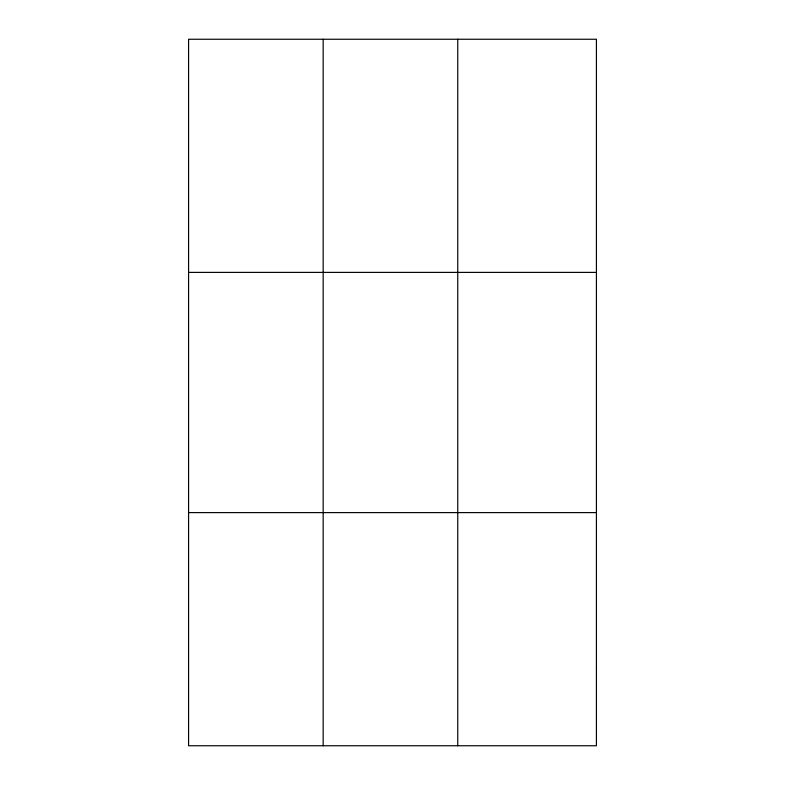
<?xml version="1.0" encoding="UTF-8"?>
<svg xmlns="http://www.w3.org/2000/svg" width="785" height="785" viewBox="0 0 785 785"><rect width="100%" height="100%" fill="white"/><g stroke="black" fill="none" stroke-linecap="round" stroke-linejoin="round"><path stroke-width="1.18" d="M323.165 39.25L323.165 745.75M457.753 39.25L457.753 745.75M188.577 272.395L596.423 272.395M188.577 512.605L596.423 512.605M596.423 668.035L596.423 745.75L188.577 745.75L188.577 39.25L596.423 39.25L596.423 668.035"/></g></svg>
